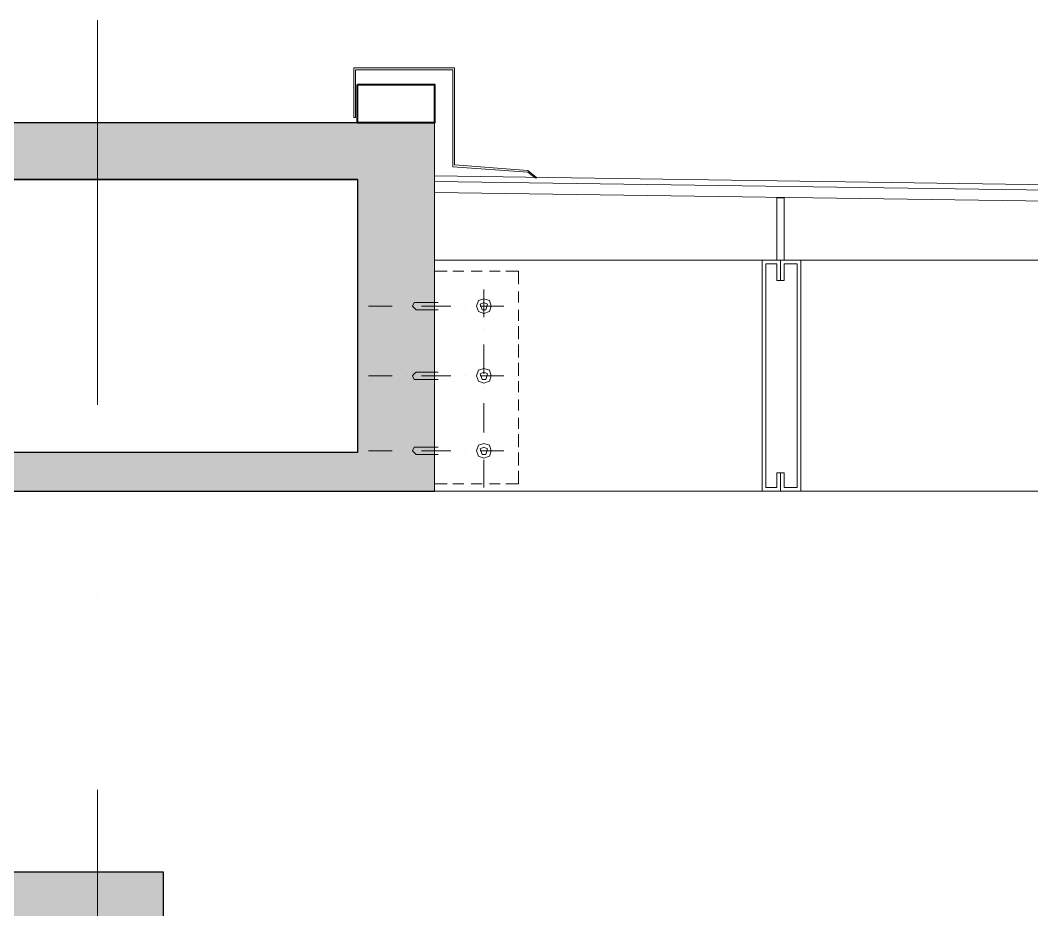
# Model space of a CAD drawing. Header units: millimetres. Extents: x 182 to 575, y -105 to 95.
# Drawn here: x 270.132 to 272.762, y 86.632 to 88.944 of the extents above; entities that cross this region are included whole.
import ezdxf

# ---------------------------------------------------------------- set-up
doc = ezdxf.new("R2010")
doc.units = ezdxf.units.MM
doc.header["$MEASUREMENT"] = 0
doc.layers.add('PDF_Geometry', color=7, linetype='Continuous')
doc.layers.add('PDF_Solid Fills', color=7, linetype='Continuous')

msp = doc.modelspace()

# ---------------------------------------------------------------- hatches: boundary and pattern name
at = {"layer": 'PDF_Solid Fills', "true_color": 0xb9b9b9, "transparency": 33554559}
h = msp.add_hatch(color=9, dxfattribs=at)
h.paths.add_polyline_path([(271.0087741430609, 87.8205273065004), (269.7087737462354, 87.8205273065004), (269.7087737462354, 88.53005294142102), (271.0087741430609, 88.53005294142102)])
h.paths.add_polyline_path([(269.6087745927963, 87.72053299433105), (271.2087740636958, 87.72053299433105), (271.2087740636958, 88.67767405253213), (268.0087734816852, 88.67767405253213), (268.0087734816852, 86.73005190967498), (261.6659168943836, 86.73005190967498), (261.6659168943836, 88.67767405253213), (259.5944886404153, 88.67767405253213), (259.5944886404153, 87.72053299433105), (259.7944885875053, 87.72053299433105), (259.7944885875053, 88.53005294142102), (261.5182981906798, 88.53005294142102), (261.5182981906798, 86.73005190967498), (259.5944886404153, 86.73005190967498), (259.5944886404153, 86.02053272978083), (259.7944885875053, 86.02053272978083), (259.7944885875053, 86.5776706927438), (270.3516305716323, 86.5776706927438), (270.3516305716323, 86.02053272978083), (270.5040117621085, 86.02053272978083), (270.5040117621085, 86.73005190967498), (268.1087742488809, 86.73005190967498), (268.1087742488809, 88.53005294142102), (269.6087745927963, 88.53005294142102)], flags=0)
at = {"layer": 'PDF_Solid Fills', "true_color": 0xdddddd, "transparency": 33554559}
for points in [[(271.2087740636958, 88.19195690967501), (271.2087740636958, 88.21100376152685), (271.1563936404154, 88.21100376152685), (271.1516319208386, 88.20148357634164), (271.1563936404154, 88.19672347052153), (271.161155333537, 88.19195690967501)], [(271.2087740636958, 88.01100868216176), (271.2087740636958, 88.03005550755859), (271.161155333537, 88.03005550755859), (271.1563936404154, 88.02528897316705), (271.1516319208386, 88.02052886734694), (271.1563936404154, 88.01100868216176)], [(271.2087740636958, 87.81576722713532), (271.2087740636958, 87.83481405253215), (271.1563936404154, 87.83481405253215), (271.1516319208386, 87.82529386734694), (271.1563936404154, 87.8205273065004), (271.161155333537, 87.81576722713532)]]:
    msp.add_hatch(color=254, dxfattribs=at).paths.add_polyline_path(points)

# ---------------------------------------------------------------- linework, layer by layer
at = {"layer": 'PDF_Geometry', "lineweight": 13}
for points in [[(270.3325837197804, 87.94434148639456), (270.3325837197804, 88.94433632766442)], [(271.2087740636958, 88.67767405253213), (271.2087740636958, 87.72053299433105), (281.0421061007328, 87.72053299433105)], [(271.0087741430609, 88.53005294142102), (271.0087741430609, 87.8205273065004)], [(271.2087740636958, 88.53957958163267), (281.3611552806269, 88.39195847052156), (281.3611552806269, 88.38243183030991), (271.2087740636958, 88.52529283560094)], [(271.2087740636958, 88.32053119538926), (272.0611558626375, 88.32053119538926)], [(272.1611550160767, 88.32053119538926), (272.9611547515264, 88.32053119538926)], [(271.2087740636958, 88.29195770332578), (271.2421076615793, 88.29195770332578)], [(271.2563927938544, 88.29195770332578), (271.2849646721614, 88.29195770332578)], [(271.3040115240133, 88.29195770332578), (271.33258340232, 88.29195770332578)], [(271.3516318679286, 88.29195770332578), (271.3802021324788, 88.29195770332578)], [(271.3944888785106, 88.29195770332578), (271.4278224499391, 88.29195770332578), (271.4278224499391, 88.25862410544218)], [(271.3373450954418, 88.24433735941045), (271.3373450954418, 88.17291008427816)], [(271.4278224499391, 88.21100376152685), (271.4278224499391, 88.23957725359034)], [(271.2182974763941, 88.21100376152685), (271.161155333537, 88.21100376152685), (271.1563936404154, 88.21100376152685), (271.1516319208386, 88.20148357634164), (271.1563936404154, 88.19672347052153), (271.161155333537, 88.19195690967501), (271.2182974763941, 88.19195690967501)], [(271.0992498573465, 88.20148357634164), (271.0373460213677, 88.20148357634164)], [(271.1373451748069, 88.20148357634164), (271.1373451748069, 88.20148357634164)], [(271.2516310742778, 88.20148357634164), (271.1754404658121, 88.20148357634164)], [(271.2897263917381, 88.20148357634164), (271.2897263917381, 88.20148357634164)], [(271.3897271589339, 88.20148357634164), (271.3278216827434, 88.20148357634164)], [(271.3373450954418, 88.20148357634164), (271.3373450954418, 88.20148357634164)], [(271.4278224499391, 88.16338987263796), (271.4278224499391, 88.19195690967501)], [(271.3373450954418, 88.13957648639456), (271.3373450954418, 88.13957648639456)], [(271.4278224499391, 88.11576955517765), (271.4278224499391, 88.1491031266062)], [(271.3373450954418, 88.10148280914592), (271.3373450954418, 88.02528897316705)], [(271.4278224499391, 88.0681492112623), (271.4278224499391, 88.10148280914592)], [(271.4278224499391, 88.02052886734694), (271.4278224499391, 88.05386246523054)], [(271.2182974763941, 88.03005550755859), (271.161155333537, 88.03005550755859), (271.1563936404154, 88.02528897316705), (271.1516319208386, 88.02052886734694), (271.1563936404154, 88.01100868216176), (271.161155333537, 88.01100868216176), (271.2182974763941, 88.01100868216176)], [(271.0992498573465, 88.02052886734694), (271.0373460213677, 88.02052886734694)], [(271.1373451748069, 88.02052886734694), (271.1373451748069, 88.02052886734694)], [(271.2516310742778, 88.02052886734694), (271.1754404658121, 88.02052886734694)], [(271.2897263917381, 88.02052886734694), (271.2897263917381, 88.02052886734694)], [(271.3897271589339, 88.02052886734694), (271.3278216827434, 88.02052886734694)], [(271.3373450954418, 88.02052886734694), (271.3373450954418, 88.02052886734694)], [(271.4278224499391, 87.97767508427819), (271.4278224499391, 88.00624212131521)], [(271.3373450954418, 87.98719526946334), (271.3373450954418, 87.98719526946334)], [(271.3373450954418, 87.94910159221467), (271.3373450954418, 87.87290775623583)], [(271.4278224499391, 87.93005474036283), (271.4278224499391, 87.95862823242629)], [(271.4278224499391, 87.88243439644748), (271.4278224499391, 87.91100788851097)], [(271.4278224499391, 87.83481405253215), (271.4278224499391, 87.86814765041572)], [(271.0992498573465, 87.82529386734694), (271.0373460213677, 87.82529386734694)], [(271.1373451748069, 87.82529386734694), (271.1373451748069, 87.82529386734694)], [(271.2516310742778, 87.82529386734694), (271.1754404658121, 87.82529386734694)], [(271.2897263917381, 87.82529386734694), (271.2897263917381, 87.82529386734694)], [(271.3897271589339, 87.82529386734694), (271.3278216827434, 87.82529386734694)], [(271.3373450954418, 87.83958061337867), (271.3373450954418, 87.83958061337867)], [(271.4278224499391, 87.78719373507181), (271.4278224499391, 87.8205273065004)], [(271.3373450954418, 87.80148048110357), (271.3373450954418, 87.73005317951626)], [(271.3944888785106, 87.73957984618295), (271.4278224499391, 87.73957984618295), (271.4278224499391, 87.77291344406652)], [(271.2087740636958, 87.73957984618295), (271.2421076615793, 87.73957984618295)], [(271.2563927938544, 87.73957984618295), (271.2849646721614, 87.73957984618295)], [(271.3040115240133, 87.73957984618295), (271.33258340232, 87.73957984618295)], [(271.3516318679286, 87.73957984618295), (271.3802021324788, 87.73957984618295)], [(270.3325837197804, 87.4443376239607), (270.3325837197804, 87.4443376239607)], [(270.3325837197804, 85.94433889380198), (270.3325837197804, 86.94434019009827)]]:
    msp.add_lwpolyline(points, dxfattribs=at)
for points in [[(270.9992507039074, 88.69196079856388), (270.9992507039074, 88.82052860279668), (271.2611545134312, 88.82052860279668), (271.2611545134312, 88.56814661866972), (271.4516310213677, 88.5538663276644), (271.4754411800979, 88.53481302078612), (271.4706794869762, 88.53481302078612), (271.4516310213677, 88.54909976681787), (271.2563927938544, 88.5633865128496), (271.2563927938544, 88.81576852343161), (271.0040124234841, 88.81576852343161), (271.0040124234841, 88.69196079856388)], [(272.1087745927963, 88.26815074565383), (272.1182980054947, 88.26815074565383), (272.1182980054947, 88.31100452872263), (272.1516316033782, 88.31100452872263), (272.1516316033782, 87.73005317951626), (272.1182980054947, 87.73005317951626), (272.1182980054947, 87.76814688321997), (272.1087745927963, 87.76814688321997), (272.1087745927963, 87.72053299433105), (272.1611550160767, 87.72053299433105), (272.1611550160767, 88.32053119538926), (272.1087745927963, 88.32053119538926), (272.1087745927963, 88.26815074565383), (272.1087745927963, 88.32053119538926), (272.0611558626375, 88.32053119538926), (272.0611558626375, 87.72053299433105), (272.1087745927963, 87.72053299433105), (272.1087745927963, 87.76814688321997), (272.0992511536428, 87.76814688321997), (272.0992511536428, 87.73005317951626), (272.070679275336, 87.73005317951626), (272.070679275336, 88.31100452872263), (272.0992511536428, 88.31100452872263), (272.0992511536428, 88.26815074565383)], [(271.3373450954418, 88.22053042819354), (271.3230599631667, 88.2157703223734), (271.3182982700449, 88.20148357634164), (271.3230599631667, 88.18719683030992), (271.3373450954418, 88.1824367244898), (271.3516318679286, 88.18719683030992), (271.3563935610503, 88.20148357634164), (271.3516318679286, 88.2157703223734)], [(271.3373450954418, 88.21100376152685), (271.3278216827434, 88.20624365570674), (271.33258340232, 88.19195690967501), (271.3421068150186, 88.19195690967501), (271.3468701483518, 88.20624365570674)], [(271.3373450954418, 88.03957571919878), (271.3230599631667, 88.0348156133787), (271.3182982700449, 88.02052886734694), (271.3230599631667, 88.00624212131521), (271.3373450954418, 88.0014820154951), (271.3516318679286, 88.00624212131521), (271.3563935610503, 88.02052886734694), (271.3516318679286, 88.0348156133787)], [(271.3373450954418, 88.03005550755859), (271.3278216827434, 88.02528897316705), (271.33258340232, 88.01100868216176), (271.3421068150186, 88.01100868216176), (271.3468701483518, 88.02528897316705)], [(271.3373450954418, 87.84434071919881), (271.3230599631667, 87.83958061337867), (271.3182982700449, 87.82529386734694), (271.3230599631667, 87.81100712131521), (271.3373450954418, 87.8062470154951), (271.3516318679286, 87.81100712131521), (271.3563935610503, 87.82529386734694), (271.3516318679286, 87.83958061337867)], [(271.161155333537, 87.83481405253215), (271.1563936404154, 87.83481405253215), (271.1516319208386, 87.82529386734694), (271.1563936404154, 87.8205273065004), (271.161155333537, 87.81576722713532), (271.2182974763941, 87.81576722713532), (271.161155333537, 87.81576722713532), (271.1563936404154, 87.8205273065004), (271.1516319208386, 87.82529386734694), (271.1563936404154, 87.83481405253215), (271.161155333537, 87.83481405253215), (271.2182974763941, 87.83481405253215)], [(271.3373450954418, 87.83481405253215), (271.3278216827434, 87.83005397316708), (271.33258340232, 87.81576722713532), (271.3421068150186, 87.81576722713532), (271.3468701483518, 87.83005397316708)]]:
    msp.add_lwpolyline(points, close=True, dxfattribs=at)
at = {"layer": 'PDF_Geometry', "lineweight": 40}
msp.add_lwpolyline([(271.0087741430609, 88.7776748197279), (271.2087740636958, 88.7776748197279), (271.2087740636958, 88.67767405253213), (271.0087741430609, 88.67767405253213)], close=True, dxfattribs=at)
at = {"layer": 'PDF_Geometry', "lineweight": 25}
for points in [[(271.2087740636958, 88.67767405253213), (268.0087734816852, 88.67767405253213)], [(261.6659168943836, 76.28719500491309), (261.6659168943836, 73.74910132766442), (270.5040117621085, 73.74910132766442), (270.5040117621085, 76.99672063983374), (270.5040117621085, 80.2491000313681), (270.5040117621085, 83.51100608956918), (270.5040117621085, 86.73005190967498), (268.1087742488809, 86.73005190967498), (268.1087742488809, 88.53005294142102), (269.6087745927963, 88.53005294142102), (269.6087745927963, 87.72053299433105), (271.2087740636958, 87.72053299433105)], [(271.0087741430609, 88.53005294142102), (269.7087737462354, 88.53005294142102), (271.0087741430609, 88.53005294142102), (271.0087741430609, 87.8205273065004), (269.7087737462354, 87.8205273065004), (269.7087737462354, 88.53005294142102)]]:
    msp.add_lwpolyline(points, dxfattribs=at)
at = {"layer": 'PDF_Geometry', "lineweight": 20}
for points in [[(271.2087740636958, 88.49671934353742), (281.3563919472937, 88.35386479327289), (281.3611552806269, 88.38243183030991)], [(271.2087740636958, 88.21100376152685), (271.2087740636958, 88.19195690967501), (271.161155333537, 88.19195690967501)], [(271.2087740636958, 88.03005550755859), (271.2087740636958, 88.01100868216176), (271.161155333537, 88.01100868216176)], [(271.2087740636958, 87.83481405253215), (271.2087740636958, 87.81576722713532), (271.161155333537, 87.81576722713532)], [(271.2087740636958, 87.72053299433105), (268.1087742488809, 87.72053299433105)]]:
    msp.add_lwpolyline(points, dxfattribs=at)
msp.add_lwpolyline([(272.1182980054947, 88.48243259750569), (272.0992511536428, 88.48243259750569), (272.0992511536428, 88.32053119538926), (272.1182980054947, 88.32053119538926)], close=True, dxfattribs=at)
at = {"layer": 'PDF_Geometry', "color": 254, "lineweight": 20, "true_color": 0xdddddd}
for points in [[(271.2087740636958, 88.21100376152685), (271.161155333537, 88.21100376152685), (271.2087740636958, 88.21100376152685)], [(271.2087740636958, 87.83481405253215), (271.161155333537, 87.83481405253215), (271.2087740636958, 87.83481405253215)]]:
    msp.add_lwpolyline(points, close=True, dxfattribs=at)

doc.saveas('drawing.dxf')
